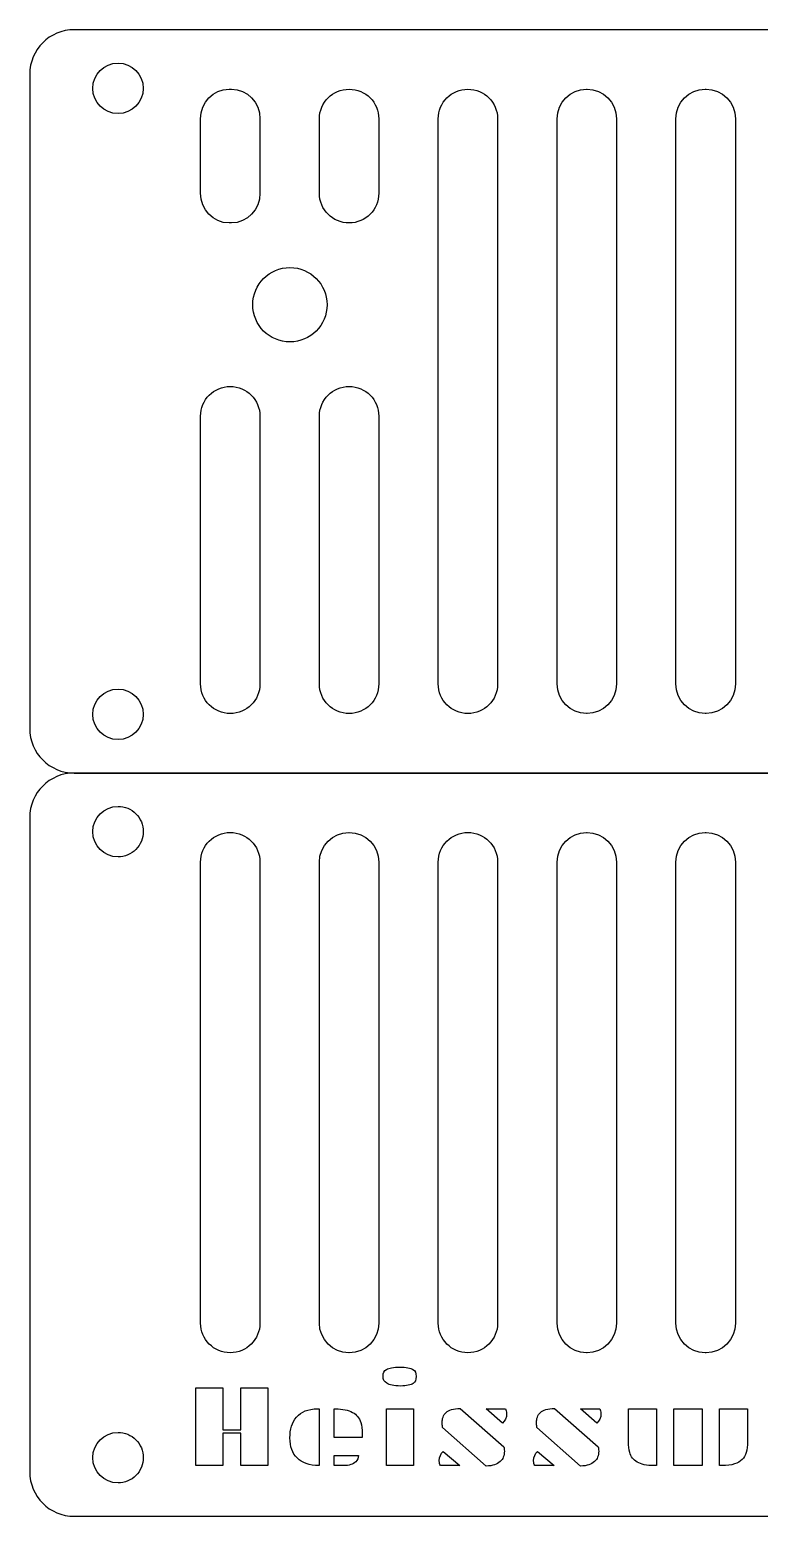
# Model space of a CAD drawing. Extents: x 0 to 100, y 0 to 100.
# Drawn here: x 0 to 49.1, y 0 to 100 of the extents above; entities that cross this region are included whole.
import ezdxf

# ---------------------------------------------------------------- set-up
doc = ezdxf.new("R2010")
doc.units = 0
doc.layers.add('Layer_1', color=7, linetype='CONTINUOUS')

msp = doc.modelspace()

# ---------------------------------------------------------------- linework, layer by layer
at = {"layer": 'Layer_1', "color": 7}
for p, q in [((71.99974, 99.999449), (3.000265, 99.999449)), ((3.000265, 99.999449), (3.000265, 99.999449)), ((0, 96.999735), (0, 52.999527)), ((5.943754, 97.755451), (5.943754, 97.755451)), ((13.419336, 95.999831), (13.580291, 95.999831)), ((13.419336, 95.999831), (13.419336, 95.999831)), ((21.500152, 95.999831), (21.500152, 95.999831)), ((29.499938, 95.999831), (29.499938, 95.999831)), ((37.484843, 95.999831), (37.515159, 95.999831)), ((37.484843, 95.999831), (37.484843, 95.999831)), ((45.470298, 95.999831), (45.52983, 95.999831)), ((45.470298, 95.999831), (45.470298, 95.999831)), ((11.500004, 88.999948), (11.500004, 94.000022)), ((15.500174, 94.000022), (15.500174, 88.999948)), ((19.499792, 88.999948), (19.499792, 94.000022)), ((23.499961, 94.000022), (23.499961, 88.999948)), ((27.50013, 55.999792), (27.50013, 94.000022)), ((31.499748, 94.000022), (31.499748, 55.999792)), ((35.499918, 55.999792), (35.499918, 94.000022)), ((39.500088, 94.000022), (39.500088, 55.999792)), ((43.500257, 55.999792), (43.500257, 94.000022)), ((47.499874, 94.000022), (47.499874, 55.999792)), ((13.580291, 87.000139), (13.419336, 87.000139)), ((17.516519, 83.999874), (17.516519, 83.999874)), ((13.499813, 76.000087), (13.499813, 76.000087)), ((21.500152, 76.000087), (21.500152, 76.000087)), ((11.500004, 55.999792), (11.500004, 74.000278)), ((15.500174, 74.000278), (15.500174, 55.999792)), ((19.499792, 55.999792), (19.499792, 74.000278)), ((23.499961, 74.000278), (23.499961, 55.999792)), ((5.943754, 55.643706), (5.943754, 55.643706)), ((37.515159, 53.999982), (37.484843, 53.999982)), ((45.52983, 53.999982), (45.470298, 53.999982)), ((3.000265, 49.999812), (71.99974, 49.999812)), ((71.99974, 49.999812), (3.000265, 49.999812)), ((3.000265, 49.999812), (3.000265, 49.999812)), ((0, 47.0001), (0, 2.999892)), ((5.943754, 47.755815), (5.943754, 47.755815)), ((13.499813, 46.000195), (13.499813, 46.000195)), ((21.485269, 46.000195), (21.515035, 46.000195)), ((21.485269, 46.000195), (21.485269, 46.000195)), ((29.499938, 46.000195), (29.499938, 46.000195)), ((37.484843, 46.000195), (37.515159, 46.000195)), ((37.484843, 46.000195), (37.484843, 46.000195)), ((45.470298, 46.000195), (45.52983, 46.000195)), ((45.470298, 46.000195), (45.470298, 46.000195)), ((11.500004, 13.000039), (11.500004, 43.999835)), ((15.500174, 43.999835), (15.500174, 13.000039)), ((19.499792, 13.000039), (19.499792, 43.999835)), ((23.499961, 43.999835), (23.499961, 13.000039)), ((27.50013, 13.000039), (27.50013, 43.999835)), ((31.499748, 43.999835), (31.499748, 13.000039)), ((35.499918, 13.000039), (35.499918, 43.999835)), ((39.500088, 43.999835), (39.500088, 13.000039)), ((43.500257, 13.000039), (43.500257, 43.999835)), ((47.499874, 43.999835), (47.499874, 13.000039)), ((21.515035, 11.000229), (21.485269, 11.000229)), ((37.515159, 11.000229), (37.484843, 11.000229)), ((45.52983, 11.000229), (45.470298, 11.000229)), ((24.908867, 10.038359), (24.908867, 10.038359)), ((24.013694, 9.872443), (24.014245, 9.872443)), ((24.014245, 9.872443), (24.014796, 9.872443)), ((25.793016, 9.873547), (25.793568, 9.873547)), ((25.793568, 9.873547), (25.79467, 9.873547)), ((11.173134, 8.637171), (12.997105, 8.637171)), ((11.173134, 3.418814), (11.173134, 8.637171)), ((11.173134, 8.637171), (11.173134, 8.637171)), ((12.997105, 8.637171), (12.997105, 5.821564)), ((14.203164, 5.821564), (14.203164, 8.637171)), ((14.203164, 8.637171), (16.027135, 8.637171)), ((16.027135, 8.637171), (16.027135, 3.418814)), ((25.802938, 8.93152), (25.802387, 8.93152)), ((25.80349, 8.93152), (25.802938, 8.93152)), ((19.369154, 7.22716), (19.487665, 7.22716)), ((19.369154, 7.22606), (19.369154, 7.22716)), ((19.369154, 7.22716), (19.369154, 7.22716)), ((19.487665, 7.22716), (19.487665, 3.410548)), ((20.499696, 7.22716), (20.572457, 7.22716)), ((20.499696, 5.300113), (20.499696, 7.22716)), ((20.499696, 7.22716), (20.499696, 7.22716)), ((24.017552, 7.222202), (25.841523, 7.222202)), ((24.017552, 3.409444), (24.017552, 7.222202)), ((24.017552, 7.222202), (24.017552, 7.222202)), ((25.841523, 7.222202), (25.841523, 3.409444)), ((28.972978, 7.260234), (28.972978, 7.25858)), ((28.972978, 7.260234), (28.972978, 7.260234)), ((28.972978, 7.25858), (31.922531, 4.666214)), ((30.72474, 7.22716), (32.033876, 7.22716)), ((31.834887, 6.266394), (30.72474, 7.22716)), ((30.72474, 7.22716), (30.72474, 7.22716)), ((35.322978, 7.260234), (35.322978, 7.25858)), ((35.322978, 7.260234), (35.322978, 7.260234)), ((35.322978, 7.25858), (38.272531, 4.666214)), ((37.07474, 7.22716), (38.383876, 7.22716)), ((38.184887, 6.266394), (37.07474, 7.22716)), ((37.07474, 7.22716), (37.07474, 7.22716)), ((40.297695, 7.22716), (42.183953, 7.22716)), ((40.297695, 7.224956), (40.297695, 7.22716)), ((40.297695, 7.22716), (40.297695, 7.22716)), ((40.297695, 5.015134), (40.297695, 7.224956)), ((42.183953, 7.22716), (42.183953, 3.410548)), ((43.36135, 7.222202), (45.259735, 7.222202)), ((43.36135, 3.405586), (43.36135, 7.222202)), ((43.36135, 7.222202), (43.36135, 7.222202)), ((45.259735, 7.222202), (45.259735, 3.405586)), ((46.432721, 7.22716), (48.318979, 7.22716)), ((46.432721, 3.410548), (46.432721, 7.22716)), ((46.432721, 7.22716), (46.432721, 7.22716)), ((48.318979, 7.22716), (48.318979, 5.017341)), ((27.793928, 5.976453), (27.777943, 6.090005)), ((28.02599, 6.975257), (28.026541, 6.975257)), ((34.143927, 5.976453), (34.127942, 6.090005)), ((34.37599, 6.975257), (34.376541, 6.975257)), ((5.943754, 5.643521), (5.943754, 5.643521)), ((12.997105, 5.821564), (14.203164, 5.821564)), ((14.203164, 5.59777), (12.997105, 5.59777)), ((12.997105, 5.59777), (12.997105, 3.418814)), ((14.203164, 3.418814), (14.203164, 5.59777)), ((22.389813, 5.300113), (20.499696, 5.300113)), ((22.389813, 5.554774), (22.389813, 5.300113)), ((30.737418, 3.379128), (27.793928, 5.976453)), ((37.087418, 3.379128), (34.143927, 5.976453)), ((20.499696, 4.088542), (22.130742, 4.088542)), ((20.499696, 3.409444), (20.499696, 4.088542)), ((20.499696, 4.088542), (20.499696, 4.088542)), ((27.839128, 4.365802), (28.950378, 3.409444)), ((27.839128, 4.365802), (27.839128, 4.365802)), ((34.189128, 4.365802), (35.300378, 3.409444)), ((34.189128, 4.365802), (34.189128, 4.365802)), ((40.389198, 4.298555), (40.388647, 4.298555)), ((12.997105, 3.418814), (11.173134, 3.418814)), ((16.027135, 3.418814), (14.203164, 3.418814)), ((19.487665, 3.410548), (19.472782, 3.410548)), ((21.126428, 3.409444), (20.499696, 3.409444)), ((25.841523, 3.409444), (24.017552, 3.409444)), ((28.950378, 3.409444), (27.643997, 3.409444)), ((31.670625, 3.673477), (31.669522, 3.673477)), ((31.671728, 3.673477), (31.670625, 3.673477)), ((35.300378, 3.409444), (33.993997, 3.409444)), ((38.020625, 3.673477), (38.019522, 3.673477)), ((38.021728, 3.673477), (38.020625, 3.673477)), ((42.183953, 3.410548), (42.015833, 3.410548)), ((45.259735, 3.405586), (43.36135, 3.405586)), ((46.600841, 3.410548), (46.432721, 3.410548)), ((3.000265, 0.000177), (71.99974, 0.000177))]:
    msp.add_line(p, q, dxfattribs=at)
for points in [[(3.000265, 99.999449), (1.338261, 99.999449), (0, 98.661739), (0, 96.999735)], [(4.243806, 96.055504), (4.243835, 96.994347), (5.004911, 97.755423), (5.943754, 97.755451)], [(5.943754, 97.755451), (6.882813, 97.755727), (7.644225, 96.994562), (7.644254, 96.055504)], [(5.943754, 94.355556), (5.004911, 94.355584), (4.243835, 95.11666), (4.243806, 96.055504)], [(7.644254, 96.055504), (7.644225, 95.116445), (6.882813, 94.35528), (5.943754, 94.355556)], [(11.500004, 94.000022), (11.500004, 95.108022), (12.35594, 95.999831), (13.419336, 95.999831)], [(13.580291, 95.999831), (14.643687, 95.999831), (15.500174, 95.108022), (15.500174, 94.000022)], [(19.499792, 94.000022), (19.499792, 95.108022), (20.392153, 95.999831), (21.500152, 95.999831)], [(21.500152, 95.999831), (22.608151, 95.999831), (23.499961, 95.108022), (23.499961, 94.000022)], [(27.50013, 94.000022), (27.50013, 95.108022), (28.391939, 95.999831), (29.499938, 95.999831)], [(29.499938, 95.999831), (30.60794, 95.999831), (31.499748, 95.108022), (31.499748, 94.000022)], [(35.499918, 94.000022), (35.499918, 95.108022), (36.385142, 95.999831), (37.484843, 95.999831)], [(37.515159, 95.999831), (38.614864, 95.999831), (39.500088, 95.108022), (39.500088, 94.000022)], [(43.500257, 94.000022), (43.500257, 95.108022), (44.378894, 95.999831), (45.470298, 95.999831)], [(45.52983, 95.999831), (46.621237, 95.999831), (47.499874, 95.108022), (47.499874, 94.000022)], [(13.419336, 87.000139), (12.35594, 87.000139), (11.500004, 87.891948), (11.500004, 88.999948)], [(15.500174, 88.999948), (15.500174, 87.891948), (14.643687, 87.000139), (13.580291, 87.000139)], [(21.500152, 87.000139), (20.392153, 87.000139), (19.499792, 87.891948), (19.499792, 88.999948)], [(23.499961, 88.999948), (23.499961, 87.891948), (22.608151, 87.000139), (21.500152, 87.000139)], [(15.016207, 81.500113), (15.016338, 82.880854), (16.135778, 84.000026), (17.516519, 83.999874)], [(17.516519, 83.999874), (18.897045, 83.999722), (20.016128, 82.880638), (20.01628, 81.500113)], [(17.516519, 78.9998), (16.135563, 78.999628), (15.016034, 80.119157), (15.016207, 81.500113)], [(20.01628, 81.500113), (20.016433, 80.119372), (18.89726, 78.999932), (17.516519, 78.9998)], [(11.500004, 74.000278), (11.500004, 75.108278), (12.391813, 76.000087), (13.499813, 76.000087)], [(13.499813, 76.000087), (14.607813, 76.000087), (15.500174, 75.108278), (15.500174, 74.000278)], [(19.499792, 74.000278), (19.499792, 75.108278), (20.392153, 76.000087), (21.500152, 76.000087)], [(21.500152, 76.000087), (22.608151, 76.000087), (23.499961, 75.108278), (23.499961, 74.000278)], [(13.499813, 53.999982), (12.391813, 53.999982), (11.500004, 54.891793), (11.500004, 55.999792)], [(15.500174, 55.999792), (15.500174, 54.891793), (14.607813, 53.999982), (13.499813, 53.999982)], [(21.500152, 53.999982), (20.392153, 53.999982), (19.499792, 54.891793), (19.499792, 55.999792)], [(23.499961, 55.999792), (23.499961, 54.891793), (22.608151, 53.999982), (21.500152, 53.999982)], [(29.499938, 53.999982), (28.391939, 53.999982), (27.50013, 54.891793), (27.50013, 55.999792)], [(31.499748, 55.999792), (31.499748, 54.891793), (30.60794, 53.999982), (29.499938, 53.999982)], [(37.484843, 53.999982), (36.385142, 53.999982), (35.499918, 54.891793), (35.499918, 55.999792)], [(39.500088, 55.999792), (39.500088, 54.891793), (38.614864, 53.999982), (37.515159, 53.999982)], [(45.470298, 53.999982), (44.378894, 53.999982), (43.500257, 54.891793), (43.500257, 55.999792)], [(47.499874, 55.999792), (47.499874, 54.891793), (46.621237, 53.999982), (45.52983, 53.999982)], [(4.243806, 53.943758), (4.243835, 54.882601), (5.004911, 55.643678), (5.943754, 55.643706)], [(5.943754, 55.643706), (6.882813, 55.643983), (7.644225, 54.882815), (7.644254, 53.943758)], [(5.943754, 52.243812), (5.004912, 52.24384), (4.243836, 53.004914), (4.243806, 53.943758)], [(7.644254, 53.943758), (7.644224, 53.0047), (6.882812, 52.243535), (5.943754, 52.243812)], [(0, 52.999527), (0, 51.33752), (1.338261, 49.999812), (3.000265, 49.999812)], [(3.000265, 49.999812), (1.338261, 49.999812), (0, 48.662104), (0, 47.0001)], [(4.243806, 46.055869), (4.243836, 46.994712), (5.004912, 47.755787), (5.943754, 47.755815)], [(5.943754, 47.755815), (6.3947, 47.755948), (6.827221, 47.576907), (7.146139, 47.258092)], [(7.146139, 47.258092), (7.465058, 46.939278), (7.644239, 46.506815), (7.644254, 46.055869)], [(5.943754, 44.355921), (5.004911, 44.35595), (4.243835, 45.117026), (4.243806, 46.055869)], [(7.644254, 46.055869), (7.64424, 45.604924), (7.465059, 45.17246), (7.14614, 44.853645)], [(11.500004, 43.999835), (11.500004, 45.107834), (12.391813, 46.000195), (13.499813, 46.000195)], [(13.499813, 46.000195), (14.607813, 46.000195), (15.500174, 45.107834), (15.500174, 43.999835)], [(19.499792, 43.999835), (19.499792, 45.107834), (20.385566, 46.000195), (21.485269, 46.000195)], [(21.515035, 46.000195), (22.614738, 46.000195), (23.499961, 45.107834), (23.499961, 43.999835)], [(27.50013, 43.999835), (27.50013, 45.107834), (28.391939, 46.000195), (29.499938, 46.000195)], [(29.499938, 46.000195), (30.60794, 46.000195), (31.499748, 45.107834), (31.499748, 43.999835)], [(35.499918, 43.999835), (35.499918, 45.107834), (36.385142, 46.000195), (37.484843, 46.000195)], [(37.515159, 46.000195), (38.614864, 46.000195), (39.500088, 45.107834), (39.500088, 43.999835)], [(43.500257, 43.999835), (43.500257, 45.107834), (44.378894, 46.000195), (45.470298, 46.000195)], [(45.52983, 46.000195), (46.621237, 46.000195), (47.499874, 45.107834), (47.499874, 43.999835)], [(7.14614, 44.853645), (6.827222, 44.53483), (6.3947, 44.355788), (5.943754, 44.355921)], [(13.499813, 11.000229), (12.391813, 11.000229), (11.500004, 11.89204), (11.500004, 13.000039)], [(15.500174, 13.000039), (15.500174, 11.89204), (14.607813, 11.000229), (13.499813, 11.000229)], [(21.485269, 11.000229), (20.385566, 11.000229), (19.499792, 11.89204), (19.499792, 13.000039)], [(23.499961, 13.000039), (23.499961, 11.89204), (22.614738, 11.000229), (21.515035, 11.000229)], [(29.499938, 11.000229), (28.391939, 11.000229), (27.50013, 11.89204), (27.50013, 13.000039)], [(31.499748, 13.000039), (31.499748, 11.89204), (30.60794, 11.000229), (29.499938, 11.000229)], [(37.484843, 11.000229), (36.385142, 11.000229), (35.499918, 11.89204), (35.499918, 13.000039)], [(39.500088, 13.000039), (39.500088, 11.89204), (38.614864, 11.000229), (37.515159, 11.000229)], [(45.470298, 11.000229), (44.378894, 11.000229), (43.500257, 11.89204), (43.500257, 13.000039)], [(47.499874, 13.000039), (47.499874, 11.89204), (46.621237, 11.000229), (45.52983, 11.000229)], [(24.014796, 9.872443), (24.180867, 9.971221), (24.481646, 10.038359), (24.908867, 10.038359)], [(24.908867, 10.038359), (25.336088, 10.038359), (25.634202, 9.970462), (25.793016, 9.873547)], [(23.786042, 9.41714), (23.786042, 9.659456), (23.853618, 9.779225), (24.013694, 9.872443)], [(24.034088, 8.944748), (23.856757, 9.055661), (23.786042, 9.18521), (23.786042, 9.41714)], [(25.79467, 9.873547), (25.948116, 9.781881), (26.015156, 9.659208), (26.015156, 9.412178)], [(26.015156, 9.412178), (26.015156, 9.165319), (25.947534, 9.031568), (25.80349, 8.93152)], [(24.954618, 8.761193), (24.519354, 8.761193), (24.211421, 8.833806), (24.034088, 8.944748)], [(25.802387, 8.93152), (25.665178, 8.834887), (25.380525, 8.761193), (24.954618, 8.761193)], [(17.957491, 6.667127), (18.280963, 7.039604), (18.732349, 7.22606), (19.369154, 7.22606)], [(20.572457, 7.22716), (21.07078, 7.22716), (21.455768, 7.141774), (21.732765, 6.987935)], [(28.026541, 6.975257), (28.213209, 7.149473), (28.527149, 7.249227), (28.972978, 7.260234)], [(32.033876, 7.22716), (32.069413, 7.144921), (32.104985, 7.058643), (32.104982, 6.906353)], [(34.376541, 6.975257), (34.563211, 7.149473), (34.877146, 7.249227), (35.322978, 7.260234)], [(38.383876, 7.22716), (38.419413, 7.144921), (38.454982, 7.058643), (38.454982, 6.906353)], [(17.514865, 5.269244), (17.514865, 5.554966), (17.552249, 5.815682), (17.62566, 6.053624)], [(17.62566, 6.053624), (17.698088, 6.290888), (17.8083, 6.493222), (17.957491, 6.667127)], [(21.732765, 6.987935), (22.009383, 6.834293), (22.186568, 6.618023), (22.287287, 6.308284)], [(22.287287, 6.308284), (22.354085, 6.098001), (22.389813, 5.847297), (22.389813, 5.554774)], [(27.76306, 6.352935), (27.76306, 6.436247), (27.782387, 6.545094), (27.82645, 6.675396)], [(27.777943, 6.090005), (27.768457, 6.161153), (27.76306, 6.249387), (27.76306, 6.352935)], [(27.82645, 6.675396), (27.868215, 6.791333), (27.932525, 6.888474), (28.02599, 6.975257)], [(32.104982, 6.906353), (32.104982, 6.611685), (32.004353, 6.421899), (31.834887, 6.266394)], [(34.113061, 6.352935), (34.113061, 6.436247), (34.132396, 6.545094), (34.176451, 6.675396)], [(34.127942, 6.090005), (34.11846, 6.161153), (34.113061, 6.249387), (34.113061, 6.352935)], [(34.176451, 6.675396), (34.21822, 6.791333), (34.282527, 6.888474), (34.37599, 6.975257)], [(38.454982, 6.906353), (38.454982, 6.611685), (38.354353, 6.421899), (38.184887, 6.266394)], [(4.243806, 3.943573), (4.243835, 4.882416), (5.004911, 5.643493), (5.943754, 5.643521)], [(5.943754, 5.643521), (6.3947, 5.643654), (6.827222, 5.464613), (7.14614, 5.145797)], [(7.14614, 5.145797), (7.465059, 4.826982), (7.64424, 4.394518), (7.644254, 3.943573)], [(18.00214, 3.922626), (17.679051, 4.245714), (17.514865, 4.679484), (17.514865, 5.269244)], [(40.388647, 4.298555), (40.329265, 4.498961), (40.297695, 4.738048), (40.297695, 5.015134)], [(48.318979, 5.017341), (48.318979, 4.439152), (48.187229, 4.049366), (47.958485, 3.813485)], [(22.130742, 4.088542), (22.112087, 3.929735), (22.075634, 3.787882), (21.951597, 3.669066)], [(27.572891, 3.730252), (27.572891, 4.022013), (27.672328, 4.210778), (27.839128, 4.365802)], [(31.951744, 4.370764), (31.951744, 4.230923), (31.928463, 4.099689), (31.881741, 3.973339)], [(31.922531, 4.666214), (31.93811, 4.593739), (31.951744, 4.503465), (31.951744, 4.370764)], [(33.922891, 3.730252), (33.922891, 4.022013), (34.022326, 4.210778), (34.189128, 4.365802)], [(38.301744, 4.370764), (38.301744, 4.230923), (38.278463, 4.099689), (38.231741, 3.973339)], [(38.272531, 4.666214), (38.28811, 4.593739), (38.301744, 4.503465), (38.301744, 4.370764)], [(40.896867, 3.642608), (40.635459, 3.791113), (40.474598, 3.997847), (40.389198, 4.298555)], [(5.943754, 2.243624), (5.004911, 2.243653), (4.243835, 3.004729), (4.243806, 3.943573)], [(7.644254, 3.943573), (7.64424, 3.492627), (7.465059, 3.060163), (7.14614, 2.741348)], [(19.472782, 3.410548), (18.814758, 3.410548), (18.339436, 3.585342), (18.00214, 3.922626)], [(21.951597, 3.669066), (21.770475, 3.501963), (21.508068, 3.409444), (21.126428, 3.409444)], [(27.643997, 3.409444), (27.60846, 3.491684), (27.572891, 3.577965), (27.572891, 3.730252)], [(31.669522, 3.673477), (31.469084, 3.490089), (31.161183, 3.390417), (30.737418, 3.379128)], [(31.881741, 3.973339), (31.837994, 3.857966), (31.770269, 3.760825), (31.671728, 3.673477)], [(33.993997, 3.409444), (33.958459, 3.491684), (33.922891, 3.577965), (33.922891, 3.730252)], [(38.019522, 3.673477), (37.819084, 3.490089), (37.511183, 3.390417), (37.087418, 3.379128)], [(38.231741, 3.973339), (38.187991, 3.857966), (38.120269, 3.760825), (38.021728, 3.673477)], [(42.015833, 3.410548), (41.52992, 3.410548), (41.158279, 3.494074), (40.896867, 3.642608)], [(47.958485, 3.813485), (47.70571, 3.558808), (47.265328, 3.410548), (46.600841, 3.410548)], [(0, 2.999892), (0, 1.337885), (1.338261, 0.000177), (3.000265, 0.000177)], [(7.14614, 2.741348), (6.827222, 2.422533), (6.3947, 2.243492), (5.943754, 2.243624)]]:
    msp.add_open_spline(points, degree=3, dxfattribs=at)

doc.saveas('drawing.dxf')
